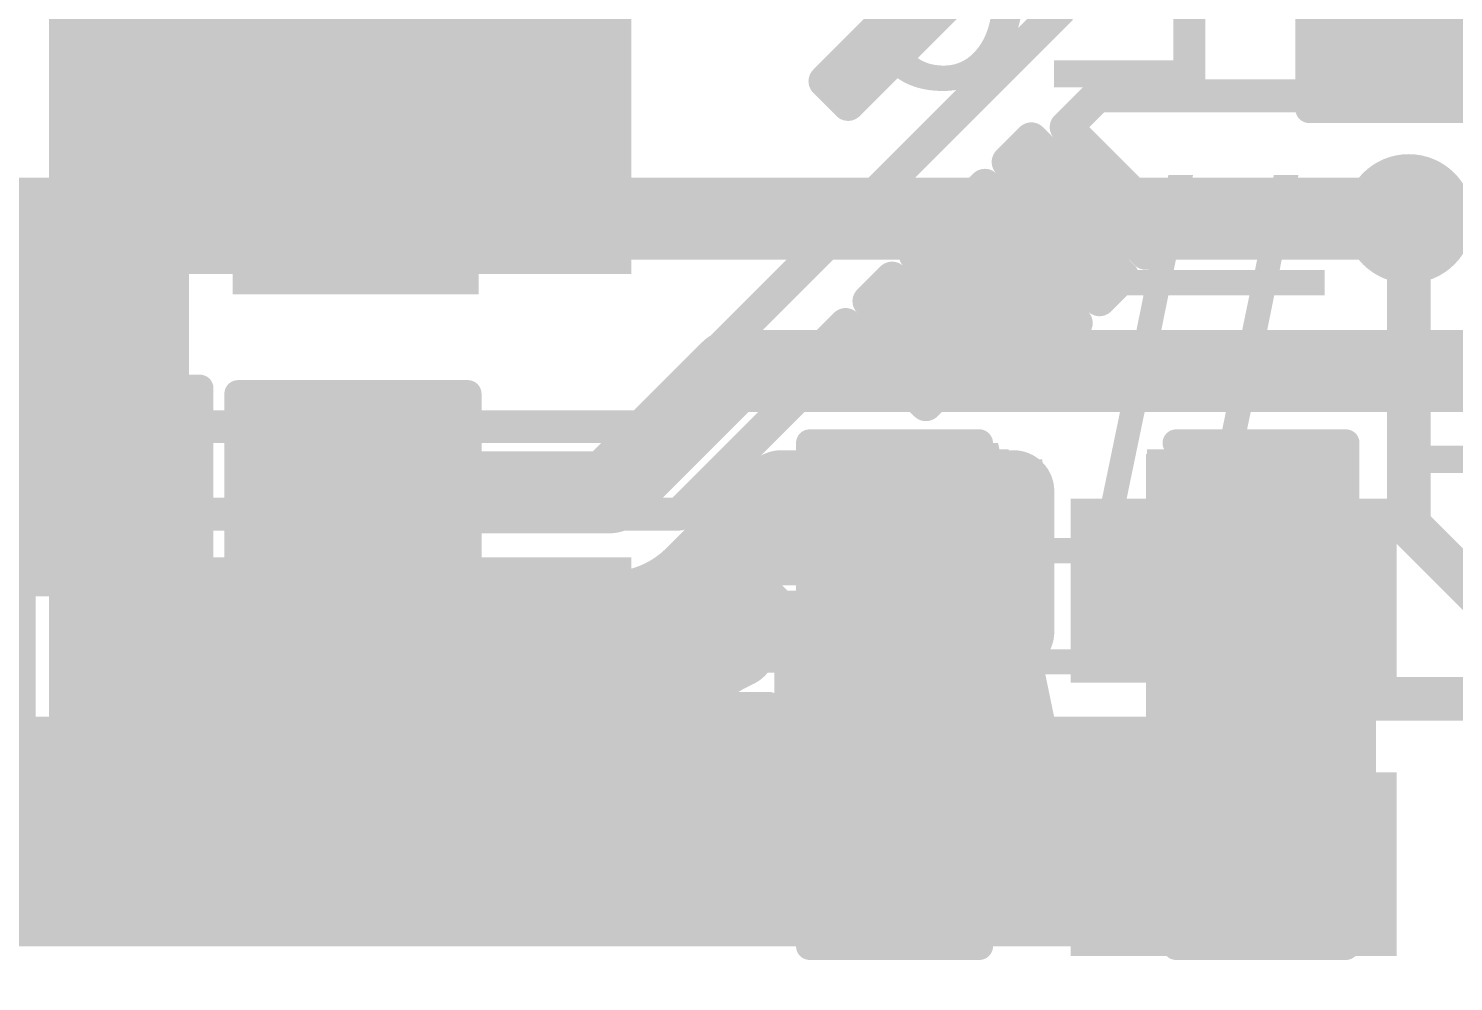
# Model space of a CAD drawing. Header units: millimetres. Extents: x -0.33 to 1.44, y -0.21 to 1.57.
# Drawn here: x 0.2897 to 0.5502, y 0.6266 to 0.8008 of the extents above; entities that cross this region are included whole.
import ezdxf

# ---------------------------------------------------------------- set-up
doc = ezdxf.new("R2010")
doc.units = ezdxf.units.MM
doc.header["$MEASUREMENT"] = 0
for name, color, linetype in [('BottomLayer', 5, 'Continuous'), ('BottomOverlay', 54, 'Continuous'), ('BottomPaste', 16, 'Continuous'), ('BottomSolder', 6, 'Continuous'), ('TopLayer', 1, 'Continuous'), ('TopOverlay', 2, 'Continuous'), ('TopPaste', 8, 'Continuous'), ('TopSolder', 216, 'Continuous'), ('ViaHoleLayer', 16, 'Continuous')]:
    doc.layers.add(name, color=color, linetype=linetype)
doc.styles.add('Arial', font='', dxfattribs={"height": 0.2})
doc.styles.get('Arial').set_extended_font_data('Arial')

# ---------------------------------------------------------------- blocks, each defined once
blk = doc.blocks.new('95278_101A26LF_1')
at = {"layer": 'TopLayer'}
for points in [[(-0.22008, 0.15354), (-0.17992, 0.15354), (-0.17992, 0.05512), (-0.22008, 0.05512)], [(-0.12008, 0.15354), (-0.07992, 0.15354), (-0.07992, 0.05512), (-0.12008, 0.05512)]]:
    blk.add_hatch(color=1, dxfattribs=at).paths.add_polyline_path(points)
at = {"layer": 'TopPaste'}
for points in [[(-0.22008, 0.15354), (-0.17992, 0.15354), (-0.17992, 0.05512), (-0.22008, 0.05512)], [(-0.12008, 0.15354), (-0.07992, 0.15354), (-0.07992, 0.05512), (-0.12008, 0.05512)]]:
    blk.add_hatch(color=8, dxfattribs=at).paths.add_polyline_path(points)
at = {"layer": 'TopSolder'}
for points in [[(-0.22408, 0.15754), (-0.17592, 0.15754), (-0.17592, 0.05112), (-0.22408, 0.05112)], [(-0.12408, 0.15754), (-0.07592, 0.15754), (-0.07592, 0.05112), (-0.12408, 0.05112)]]:
    blk.add_hatch(color=216, dxfattribs=at).paths.add_polyline_path(points)
blk = doc.blocks.new('I__0805_B_4')
at = {"layer": 'BottomLayer'}
for points in [[(-0.06299, 0.02598), (-0.01575, 0.02598), (-0.01575, -0.02598), (-0.06299, -0.02598)], [(0.01575, 0.02598), (0.06299, 0.02598), (0.06299, -0.02598), (0.01575, -0.02598)]]:
    blk.add_hatch(color=5, dxfattribs=at).paths.add_polyline_path(points)
at = {"layer": 'BottomPaste'}
for points in [[(-0.06299, 0.02598), (-0.01575, 0.02598), (-0.01575, -0.02598), (-0.06299, -0.02598)], [(0.01575, 0.02598), (0.06299, 0.02598), (0.06299, -0.02598), (0.01575, -0.02598)]]:
    blk.add_hatch(color=16, dxfattribs=at).paths.add_polyline_path(points)
at = {"layer": 'BottomSolder'}
for points in [[(-0.06699, 0.02998), (-0.01175, 0.02998), (-0.01175, -0.02998), (-0.06699, -0.02998)], [(0.01175, 0.02998), (0.06699, 0.02998), (0.06699, -0.02998), (0.01175, -0.02998)]]:
    blk.add_hatch(color=6, dxfattribs=at).paths.add_polyline_path(points)
at = {"layer": 'BottomOverlay', "const_width": 0.005}
for points in [[(-0.06784, 0.031), (0.068, 0.031)], [(-0.06784, -0.031), (-0.06784, 0.031)], [(0.068, -0.031), (0.068, 0.031)], [(-0.06784, -0.031), (0.068, -0.031)]]:
    blk.add_lwpolyline(points, dxfattribs=at)
at = {"layer": 'BottomOverlay', "const_width": 0.0025}
for points in [[(-0.06909, 0.031, 1), (-0.06659, 0.031, 1)], [(-0.06909, 0.031, 1), (-0.06659, 0.031, 1)], [(0.06675, 0.031, 1), (0.06925, 0.031, 1)], [(0.06675, 0.031, 1), (0.06925, 0.031, 1)], [(-0.06909, -0.031, 1), (-0.06659, -0.031, 1)], [(-0.06909, -0.031, 1), (-0.06659, -0.031, 1)], [(0.06675, -0.031, 1), (0.06925, -0.031, 1)], [(0.06675, -0.031, 1), (0.06925, -0.031, 1)]]:
    blk.add_lwpolyline(points, format="xyb", close=True, dxfattribs=at)
blk = doc.blocks.new('TLE5012BE5000FUMA1_B_16')
at = {"layer": 'BottomLayer'}
for points in [[(0.08622, -0.0122), (0.1378, -0.0122), (0.1378, -0.0378), (0.08622, -0.0378)], [(0.08622, -0.0622), (0.1378, -0.0622), (0.1378, -0.0878), (0.08622, -0.0878)]]:
    blk.add_hatch(color=5, dxfattribs=at).paths.add_polyline_path(points)
at = {"layer": 'BottomPaste'}
for points in [[(0.08622, -0.0122), (0.1378, -0.0122), (0.1378, -0.0378), (0.08622, -0.0378)], [(0.08622, -0.0622), (0.1378, -0.0622), (0.1378, -0.0878), (0.08622, -0.0878)]]:
    blk.add_hatch(color=16, dxfattribs=at).paths.add_polyline_path(points)
at = {"layer": 'BottomSolder'}
for points in [[(0.08222, -0.0082), (0.1418, -0.0082), (0.1418, -0.0418), (0.08222, -0.0418)], [(0.08222, -0.0582), (0.1418, -0.0582), (0.1418, -0.0918), (0.08222, -0.0918)]]:
    blk.add_hatch(color=6, dxfattribs=at).paths.add_polyline_path(points)
at = {"layer": 'BottomOverlay', "const_width": 0.005}
blk.add_lwpolyline([(0.076, -0.099), (-0.077, -0.099)], dxfattribs=at)
at = {"layer": 'BottomOverlay', "const_width": 0.0025}
blk.add_lwpolyline([(0.07475, -0.099, 1), (0.07725, -0.099, 1)], format="xyb", close=True, dxfattribs=at)
blk = doc.blocks.new('R__0603_B_32')
at = {"layer": 'BottomLayer'}
for points in [[(-0.045, -0.0175), (-0.045, 0.0175), (-0.015, 0.0175), (-0.015, -0.0175)], [(0.015, -0.0175), (0.015, 0.0175), (0.045, 0.0175), (0.045, -0.0175)]]:
    blk.add_hatch(color=5, dxfattribs=at).paths.add_polyline_path(points)
at = {"layer": 'BottomPaste'}
for points in [[(-0.045, -0.0175), (-0.045, 0.0175), (-0.015, 0.0175), (-0.015, -0.0175)], [(0.015, -0.0175), (0.015, 0.0175), (0.045, 0.0175), (0.045, -0.0175)]]:
    blk.add_hatch(color=16, dxfattribs=at).paths.add_polyline_path(points)
at = {"layer": 'BottomSolder'}
for points in [[(-0.049, -0.0215), (-0.049, 0.0215), (-0.011, 0.0215), (-0.011, -0.0215)], [(0.011, -0.0215), (0.011, 0.0215), (0.049, 0.0215), (0.049, -0.0215)]]:
    blk.add_hatch(color=6, dxfattribs=at).paths.add_polyline_path(points)
at = {"layer": 'BottomOverlay', "const_width": 0.005}
for points in [[(-0.048, 0.021), (0.048, 0.021)], [(-0.048, 0.021), (-0.048, -0.021)], [(0.048, 0.021), (0.048, -0.021)], [(-0.048, -0.021), (0.048, -0.021)]]:
    blk.add_lwpolyline(points, dxfattribs=at)
at = {"layer": 'BottomOverlay', "const_width": 0.0025}
for points in [[(-0.04925, 0.021, 1), (-0.04675, 0.021, 1)], [(-0.04925, 0.021, 1), (-0.04675, 0.021, 1)], [(0.04675, 0.021, 1), (0.04925, 0.021, 1)], [(0.04675, 0.021, 1), (0.04925, 0.021, 1)], [(-0.04925, -0.021, 1), (-0.04675, -0.021, 1)], [(-0.04925, -0.021, 1), (-0.04675, -0.021, 1)], [(0.04675, -0.021, 1), (0.04925, -0.021, 1)], [(0.04675, -0.021, 1), (0.04925, -0.021, 1)]]:
    blk.add_lwpolyline(points, format="xyb", close=True, dxfattribs=at)
blk = doc.blocks.new('C__0603_B_52')
at = {"layer": 'BottomLayer'}
for points in [[(-0.045, -0.0175), (-0.045, 0.0175), (-0.015, 0.0175), (-0.015, -0.0175)], [(0.015, -0.0175), (0.015, 0.0175), (0.045, 0.0175), (0.045, -0.0175)]]:
    blk.add_hatch(color=5, dxfattribs=at).paths.add_polyline_path(points)
at = {"layer": 'BottomPaste'}
for points in [[(-0.045, -0.0175), (-0.045, 0.0175), (-0.015, 0.0175), (-0.015, -0.0175)], [(0.015, -0.0175), (0.015, 0.0175), (0.045, 0.0175), (0.045, -0.0175)]]:
    blk.add_hatch(color=16, dxfattribs=at).paths.add_polyline_path(points)
at = {"layer": 'BottomSolder'}
for points in [[(-0.049, -0.0215), (-0.049, 0.0215), (-0.011, 0.0215), (-0.011, -0.0215)], [(0.011, -0.0215), (0.011, 0.0215), (0.049, 0.0215), (0.049, -0.0215)]]:
    blk.add_hatch(color=6, dxfattribs=at).paths.add_polyline_path(points)
at = {"layer": 'BottomOverlay', "const_width": 0.005}
for points in [[(-0.049, 0.021), (-0.049, -0.021)], [(-0.049, 0.021), (-0.018, 0.021)], [(0.018, 0.021), (0.049, 0.021)], [(0.049, 0.021), (0.049, -0.021)], [(-0.049, -0.021), (-0.018, -0.021)], [(0.018, -0.021), (0.049, -0.021)]]:
    blk.add_lwpolyline(points, dxfattribs=at)
at = {"layer": 'BottomOverlay', "const_width": 0.0025}
for points in [[(-0.05025, 0.021, 1), (-0.04775, 0.021, 1)], [(-0.05025, 0.021, 1), (-0.04775, 0.021, 1)], [(-0.01925, 0.021, 1), (-0.01675, 0.021, 1)], [(0.01675, 0.021, 1), (0.01925, 0.021, 1)], [(0.04775, 0.021, 1), (0.05025, 0.021, 1)], [(0.04775, 0.021, 1), (0.05025, 0.021, 1)], [(-0.05025, -0.021, 1), (-0.04775, -0.021, 1)], [(-0.05025, -0.021, 1), (-0.04775, -0.021, 1)], [(-0.01925, -0.021, 1), (-0.01675, -0.021, 1)], [(0.01675, -0.021, 1), (0.01925, -0.021, 1)], [(0.04775, -0.021, 1), (0.05025, -0.021, 1)], [(0.04775, -0.021, 1), (0.05025, -0.021, 1)]]:
    blk.add_lwpolyline(points, format="xyb", close=True, dxfattribs=at)
blk = doc.blocks.new('C__0603_65')
at = {"layer": 'TopLayer'}
for points in [[(-0.015, 0.0175), (-0.015, -0.0175), (-0.045, -0.0175), (-0.045, 0.0175)], [(0.045, 0.0175), (0.045, -0.0175), (0.015, -0.0175), (0.015, 0.0175)]]:
    blk.add_hatch(color=1, dxfattribs=at).paths.add_polyline_path(points)
at = {"layer": 'TopPaste'}
for points in [[(-0.015, 0.0175), (-0.015, -0.0175), (-0.045, -0.0175), (-0.045, 0.0175)], [(0.045, 0.0175), (0.045, -0.0175), (0.015, -0.0175), (0.015, 0.0175)]]:
    blk.add_hatch(color=8, dxfattribs=at).paths.add_polyline_path(points)
at = {"layer": 'TopSolder'}
for points in [[(-0.01264, 0.01986), (-0.01264, -0.01986), (-0.04736, -0.01986), (-0.04736, 0.01986)], [(0.04736, 0.01986), (0.04736, -0.01986), (0.01264, -0.01986), (0.01264, 0.01986)]]:
    blk.add_hatch(color=216, dxfattribs=at).paths.add_polyline_path(points)
at = {"layer": 'TopOverlay', "const_width": 0.005}
for points in [[(-0.018, 0.021), (-0.049, 0.021)], [(-0.049, 0.021), (-0.049, -0.021)], [(0.049, 0.021), (0.018, 0.021)], [(0.049, 0.021), (0.049, -0.021)], [(-0.018, -0.021), (-0.049, -0.021)], [(0.049, -0.021), (0.018, -0.021)]]:
    blk.add_lwpolyline(points, dxfattribs=at)
at = {"layer": 'TopOverlay', "const_width": 0.0025}
for points in [[(-0.05025, 0.021, 1), (-0.04775, 0.021, 1)], [(-0.05025, 0.021, 1), (-0.04775, 0.021, 1)], [(-0.01925, 0.021, 1), (-0.01675, 0.021, 1)], [(0.01675, 0.021, 1), (0.01925, 0.021, 1)], [(0.04775, 0.021, 1), (0.05025, 0.021, 1)], [(0.04775, 0.021, 1), (0.05025, 0.021, 1)], [(-0.05025, -0.021, 1), (-0.04775, -0.021, 1)], [(-0.05025, -0.021, 1), (-0.04775, -0.021, 1)], [(-0.01925, -0.021, 1), (-0.01675, -0.021, 1)], [(0.01675, -0.021, 1), (0.01925, -0.021, 1)], [(0.04775, -0.021, 1), (0.05025, -0.021, 1)], [(0.04775, -0.021, 1), (0.05025, -0.021, 1)]]:
    blk.add_lwpolyline(points, format="xyb", close=True, dxfattribs=at)
blk = doc.blocks.new('C__0603_66')
at = {"layer": 'TopLayer'}
for points in [[(-0.015, 0.0175), (-0.015, -0.0175), (-0.045, -0.0175), (-0.045, 0.0175)], [(0.045, 0.0175), (0.045, -0.0175), (0.015, -0.0175), (0.015, 0.0175)]]:
    blk.add_hatch(color=1, dxfattribs=at).paths.add_polyline_path(points)
at = {"layer": 'TopPaste'}
for points in [[(-0.015, 0.0175), (-0.015, -0.0175), (-0.045, -0.0175), (-0.045, 0.0175)], [(0.045, 0.0175), (0.045, -0.0175), (0.015, -0.0175), (0.015, 0.0175)]]:
    blk.add_hatch(color=8, dxfattribs=at).paths.add_polyline_path(points)
at = {"layer": 'TopSolder'}
for points in [[(-0.01264, 0.01986), (-0.01264, -0.01986), (-0.04736, -0.01986), (-0.04736, 0.01986)], [(0.04736, 0.01986), (0.04736, -0.01986), (0.01264, -0.01986), (0.01264, 0.01986)]]:
    blk.add_hatch(color=216, dxfattribs=at).paths.add_polyline_path(points)
at = {"layer": 'TopOverlay', "const_width": 0.005}
for points in [[(-0.018, 0.021), (-0.049, 0.021)], [(-0.049, 0.021), (-0.049, -0.021)], [(0.049, 0.021), (0.018, 0.021)], [(0.049, 0.021), (0.049, -0.021)], [(-0.018, -0.021), (-0.049, -0.021)], [(0.049, -0.021), (0.018, -0.021)]]:
    blk.add_lwpolyline(points, dxfattribs=at)
at = {"layer": 'TopOverlay', "const_width": 0.0025}
for points in [[(-0.05025, 0.021, 1), (-0.04775, 0.021, 1)], [(-0.05025, 0.021, 1), (-0.04775, 0.021, 1)], [(-0.01925, 0.021, 1), (-0.01675, 0.021, 1)], [(0.01675, 0.021, 1), (0.01925, 0.021, 1)], [(0.04775, 0.021, 1), (0.05025, 0.021, 1)], [(0.04775, 0.021, 1), (0.05025, 0.021, 1)], [(-0.05025, -0.021, 1), (-0.04775, -0.021, 1)], [(-0.05025, -0.021, 1), (-0.04775, -0.021, 1)], [(-0.01925, -0.021, 1), (-0.01675, -0.021, 1)], [(0.01675, -0.021, 1), (0.01925, -0.021, 1)], [(0.04775, -0.021, 1), (0.05025, -0.021, 1)], [(0.04775, -0.021, 1), (0.05025, -0.021, 1)]]:
    blk.add_lwpolyline(points, format="xyb", close=True, dxfattribs=at)
blk = doc.blocks.new('C__0603_B_74')
at = {"layer": 'BottomLayer'}
for points in [[(-0.045, -0.0175), (-0.045, 0.0175), (-0.015, 0.0175), (-0.015, -0.0175)], [(0.015, -0.0175), (0.015, 0.0175), (0.045, 0.0175), (0.045, -0.0175)]]:
    blk.add_hatch(color=5, dxfattribs=at).paths.add_polyline_path(points)
at = {"layer": 'BottomPaste'}
for points in [[(-0.045, -0.0175), (-0.045, 0.0175), (-0.015, 0.0175), (-0.015, -0.0175)], [(0.015, -0.0175), (0.015, 0.0175), (0.045, 0.0175), (0.045, -0.0175)]]:
    blk.add_hatch(color=16, dxfattribs=at).paths.add_polyline_path(points)
at = {"layer": 'BottomSolder'}
for points in [[(-0.04736, -0.01986), (-0.04736, 0.01986), (-0.01264, 0.01986), (-0.01264, -0.01986)], [(0.01264, -0.01986), (0.01264, 0.01986), (0.04736, 0.01986), (0.04736, -0.01986)]]:
    blk.add_hatch(color=6, dxfattribs=at).paths.add_polyline_path(points)
at = {"layer": 'BottomOverlay', "const_width": 0.005}
for points in [[(-0.049, 0.021), (-0.018, 0.021)], [(-0.049, 0.021), (-0.049, -0.021)], [(0.018, 0.021), (0.049, 0.021)], [(0.049, 0.021), (0.049, -0.021)], [(-0.049, -0.021), (-0.018, -0.021)], [(0.018, -0.021), (0.049, -0.021)]]:
    blk.add_lwpolyline(points, dxfattribs=at)
at = {"layer": 'BottomOverlay', "const_width": 0.0025}
for points in [[(-0.05025, 0.021, 1), (-0.04775, 0.021, 1)], [(-0.05025, 0.021, 1), (-0.04775, 0.021, 1)], [(-0.01925, 0.021, 1), (-0.01675, 0.021, 1)], [(0.01675, 0.021, 1), (0.01925, 0.021, 1)], [(0.04775, 0.021, 1), (0.05025, 0.021, 1)], [(0.04775, 0.021, 1), (0.05025, 0.021, 1)], [(-0.05025, -0.021, 1), (-0.04775, -0.021, 1)], [(-0.05025, -0.021, 1), (-0.04775, -0.021, 1)], [(-0.01925, -0.021, 1), (-0.01675, -0.021, 1)], [(0.01675, -0.021, 1), (0.01925, -0.021, 1)], [(0.04775, -0.021, 1), (0.05025, -0.021, 1)], [(0.04775, -0.021, 1), (0.05025, -0.021, 1)]]:
    blk.add_lwpolyline(points, format="xyb", close=True, dxfattribs=at)
blk = doc.blocks.new('C__0603_B_80')
at = {"layer": 'BottomLayer'}
for points in [[(-0.045, -0.0175), (-0.045, 0.0175), (-0.015, 0.0175), (-0.015, -0.0175)], [(0.015, -0.0175), (0.015, 0.0175), (0.045, 0.0175), (0.045, -0.0175)]]:
    blk.add_hatch(color=5, dxfattribs=at).paths.add_polyline_path(points)
at = {"layer": 'BottomPaste'}
for points in [[(-0.045, -0.0175), (-0.045, 0.0175), (-0.015, 0.0175), (-0.015, -0.0175)], [(0.015, -0.0175), (0.015, 0.0175), (0.045, 0.0175), (0.045, -0.0175)]]:
    blk.add_hatch(color=16, dxfattribs=at).paths.add_polyline_path(points)
at = {"layer": 'BottomSolder'}
for points in [[(-0.049, -0.0215), (-0.049, 0.0215), (-0.011, 0.0215), (-0.011, -0.0215)], [(0.011, -0.0215), (0.011, 0.0215), (0.049, 0.0215), (0.049, -0.0215)]]:
    blk.add_hatch(color=6, dxfattribs=at).paths.add_polyline_path(points)
at = {"layer": 'BottomOverlay', "const_width": 0.005}
for points in [[(-0.018, 0.021), (-0.049, 0.021)], [(-0.049, -0.021), (-0.049, 0.021)], [(0.049, 0.021), (0.018, 0.021)], [(0.049, -0.021), (0.049, 0.021)], [(-0.018, -0.021), (-0.049, -0.021)], [(0.049, -0.021), (0.018, -0.021)]]:
    blk.add_lwpolyline(points, dxfattribs=at)
at = {"layer": 'BottomOverlay', "const_width": 0.0025}
for points in [[(-0.05025, 0.021, 1), (-0.04775, 0.021, 1)], [(-0.05025, 0.021, 1), (-0.04775, 0.021, 1)], [(-0.01925, 0.021, 1), (-0.01675, 0.021, 1)], [(0.01675, 0.021, 1), (0.01925, 0.021, 1)], [(0.04775, 0.021, 1), (0.05025, 0.021, 1)], [(0.04775, 0.021, 1), (0.05025, 0.021, 1)], [(-0.05025, -0.021, 1), (-0.04775, -0.021, 1)], [(-0.05025, -0.021, 1), (-0.04775, -0.021, 1)], [(-0.01925, -0.021, 1), (-0.01675, -0.021, 1)], [(0.01675, -0.021, 1), (0.01925, -0.021, 1)], [(0.04775, -0.021, 1), (0.05025, -0.021, 1)], [(0.04775, -0.021, 1), (0.05025, -0.021, 1)]]:
    blk.add_lwpolyline(points, format="xyb", close=True, dxfattribs=at)

msp = doc.modelspace()

# ---------------------------------------------------------------- hatches: boundary and pattern name
at = {"layer": 'BottomLayer'}
for points in [[(0.52776, 0.79), (0.598, 0.79), (0.598, 0.845), (0.52776, 0.845)], [(0.238, 0.7005), (0.319, 0.7005), (0.319, 0.7735), (0.238, 0.7735)], [(0.225, 0.633), (0.536, 0.633), (0.536, 0.675), (0.225, 0.675)]]:
    msp.add_hatch(color=5, dxfattribs=at).paths.add_polyline_path(points)
h = msp.add_hatch(color=5, dxfattribs=at)
edge = h.paths.add_edge_path()
edge.add_arc((0.542, 0.766), 0.01181, 0, 360)
h = msp.add_hatch(color=5, dxfattribs=at)
edge = h.paths.add_edge_path()
edge.add_arc((0.431, 0.661), 0.01181, 0, 360)
at = {"layer": 'TopLayer'}
h = msp.add_hatch(color=1, dxfattribs=at)
edge = h.paths.add_edge_path()
edge.add_arc((0.542, 0.766), 0.01181, 0, 360)
for points in [[(0.434, 0.635), (0.475, 0.635), (0.475, 0.722), (0.434, 0.722)], [(0.494, 0.637), (0.531, 0.637), (0.531, 0.723), (0.494, 0.723)]]:
    msp.add_hatch(color=1, dxfattribs=at).paths.add_polyline_path(points)
h = msp.add_hatch(color=1, dxfattribs=at)
edge = h.paths.add_edge_path()
edge.add_arc((0.431, 0.661), 0.01181, 0, 360)
at = {"layer": 'ViaHoleLayer'}
h = msp.add_hatch(color=16, dxfattribs=at)
edge = h.paths.add_edge_path()
edge.add_arc((0.542, 0.766), 0.00591, 0, 360)
h = msp.add_hatch(color=16, dxfattribs=at)
edge = h.paths.add_edge_path()
edge.add_arc((0.431, 0.661), 0.00591, 0, 360)

# ---------------------------------------------------------------- linework, layer by layer
at = {"layer": 'BottomLayer'}
for points, const_width in [([(0.2595, 0.766), (0.542, 0.766)], 0.015), ([(0.396, 0.716), (0.41819, 0.73819)], 0.015), ([(0.41819, 0.73819), (0.56461, 0.73819)], 0.015), ([(0.349, 0.716), (0.396, 0.716)], 0.015), ([(0.4116, 0.70048), (0.4273, 0.71619)], 0.015), ([(0.4273, 0.71619), (0.46971, 0.71619)], 0.015), ([(0.43298, 0.6905), (0.45867, 0.71619)], 0.015), ([(0.43502, 0.71619), (0.4607, 0.6905)], 0.015), ([(0.46971, 0.6905), (0.46971, 0.71619)], 0.015), ([(0.41348, 0.70237), (0.42535, 0.6905)], 0.015), ([(0.381, 0.694), (0.396, 0.694)], 0.015), ([(0.381, 0.6905), (0.381, 0.694)], 0.015), ([(0.38649, 0.694), (0.38999, 0.6905)], 0.015), ([(0.39763, 0.6905), (0.40195, 0.69482)], 0.015), ([(0.381, 0.6905), (0.418, 0.6905)], 0.015), ([(0.418, 0.6905), (0.439, 0.6905)], 0.015), ([(0.418, 0.6905), (0.439, 0.6905)], 0.015), ([(0.439, 0.6905), (0.46971, 0.6905)], 0.015), ([(0.404, 0.658), (0.404, 0.683)], 0.01), ([(0.431, 0.661), (0.431, 0.68281)], 0.01), ([(0.453, 0.658), (0.453, 0.683)], 0.01)]:
    msp.add_lwpolyline(points, dxfattribs=dict(at, const_width=const_width))
for points, const_width in [([(0.53825, 0.766, 1), (0.54575, 0.766, 1)], 0.0075), ([(0.41444, 0.73819, 1), (0.42194, 0.73819, 1)], 0.0075), ([(0.41444, 0.73819, 1), (0.42194, 0.73819, 1)], 0.0075), ([(0.34525, 0.716, 1), (0.35275, 0.716, 1)], 0.0075), ([(0.39225, 0.716, 1), (0.39975, 0.716, 1)], 0.0075), ([(0.39225, 0.716, 1), (0.39975, 0.716, 1)], 0.0075), ([(0.42355, 0.71619, 1), (0.43105, 0.71619, 1)], 0.0075), ([(0.42355, 0.71619, 1), (0.43105, 0.71619, 1)], 0.0075), ([(0.43127, 0.71619, 1), (0.43877, 0.71619, 1)], 0.0075), ([(0.45492, 0.71619, 1), (0.46242, 0.71619, 1)], 0.0075), ([(0.46596, 0.71619, 1), (0.47346, 0.71619, 1)], 0.0075), ([(0.46596, 0.71619, 1), (0.47346, 0.71619, 1)], 0.0075), ([(0.40973, 0.70237, 1), (0.41723, 0.70237, 1)], 0.0075), ([(0.40781, 0.70044, 1), (0.41531, 0.70044, 1)], 0.0075), ([(0.40785, 0.70048, 1), (0.41535, 0.70048, 1)], 0.0075), ([(0.40785, 0.70048, 1), (0.41535, 0.70048, 1)], 0.0075), ([(0.37725, 0.694, 1), (0.38475, 0.694, 1)], 0.0075), ([(0.37725, 0.694, 1), (0.38475, 0.694, 1)], 0.0075), ([(0.38274, 0.694, 1), (0.39024, 0.694, 1)], 0.0075), ([(0.39225, 0.694, 1), (0.39975, 0.694, 1)], 0.0075), ([(0.39225, 0.694, 1), (0.39975, 0.694, 1)], 0.0075), ([(0.39225, 0.694, 1), (0.39975, 0.694, 1)], 0.0075), ([(0.3982, 0.69482, 1), (0.4057, 0.69482, 1)], 0.0075), ([(0.37725, 0.6905, 1), (0.38475, 0.6905, 1)], 0.0075), ([(0.37725, 0.6905, 1), (0.38475, 0.6905, 1)], 0.0075), ([(0.38624, 0.6905, 1), (0.39374, 0.6905, 1)], 0.0075), ([(0.39388, 0.6905, 1), (0.40138, 0.6905, 1)], 0.0075), ([(0.41425, 0.6905, 1), (0.42175, 0.6905, 1)], 0.0075), ([(0.41425, 0.6905, 1), (0.42175, 0.6905, 1)], 0.0075), ([(0.41425, 0.6905, 1), (0.42175, 0.6905, 1)], 0.0075), ([(0.4216, 0.6905, 1), (0.4291, 0.6905, 1)], 0.0075), ([(0.42923, 0.6905, 1), (0.43673, 0.6905, 1)], 0.0075), ([(0.43525, 0.6905, 1), (0.44275, 0.6905, 1)], 0.0075), ([(0.43525, 0.6905, 1), (0.44275, 0.6905, 1)], 0.0075), ([(0.43525, 0.6905, 1), (0.44275, 0.6905, 1)], 0.0075), ([(0.45695, 0.6905, 1), (0.46445, 0.6905, 1)], 0.0075), ([(0.46596, 0.6905, 1), (0.47346, 0.6905, 1)], 0.0075), ([(0.46596, 0.6905, 1), (0.47346, 0.6905, 1)], 0.0075), ([(0.4015, 0.683, 1), (0.4065, 0.683, 1)], 0.005), ([(0.4285, 0.68281, 1), (0.4335, 0.68281, 1)], 0.005), ([(0.4505, 0.683, 1), (0.4555, 0.683, 1)], 0.005), ([(0.4285, 0.661, 1), (0.4335, 0.661, 1)], 0.005), ([(0.4015, 0.658, 1), (0.4065, 0.658, 1)], 0.005), ([(0.4505, 0.658, 1), (0.4555, 0.658, 1)], 0.005)]:
    msp.add_lwpolyline(points, format="xyb", close=True, dxfattribs=dict(at, const_width=const_width))
at = {"layer": 'BottomLayer', "const_width": 0.015}
for points in [[(0.4116, 0.70048, -0.199566), (0.396, 0.694)], [(0.41156, 0.70044, -0.198912), (0.396, 0.694)]]:
    msp.add_lwpolyline(points, format="xyb", dxfattribs=at)
at = {"layer": 'TopLayer'}
for points, const_width in [([(0.43527, 0.79113), (0.48514, 0.84101)], 0.006), ([(0.43951, 0.78689), (0.48939, 0.83677)], 0.006), ([(0.34666, 0.78), (0.34666, 0.81999)], 0.006), ([(0.402, 0.728), (0.47848, 0.80448)], 0.006), ([(0.43527, 0.79113), (0.43951, 0.78689)], 0.006), ([(0.47937, 0.78274), (0.4846, 0.78797)], 0.006), ([(0.4846, 0.78797), (0.48511, 0.78848)], 0.006), ([(0.48511, 0.78848), (0.61452, 0.78848)], 0.006), ([(0.47937, 0.78274), (0.4982, 0.76391)], 0.006), ([(0.46876, 0.77638), (0.473, 0.78062)], 0.006), ([(0.473, 0.78062), (0.49396, 0.75967)], 0.006), ([(0.46876, 0.77638), (0.48971, 0.75543)], 0.006), ([(0.46028, 0.76789), (0.46452, 0.77213)], 0.006), ([(0.46452, 0.77213), (0.48547, 0.75118)], 0.006), ([(0.542, 0.71), (0.542, 0.768)], 0.008), ([(0.46028, 0.76789), (0.48123, 0.74694)], 0.006), ([(0.45179, 0.75941), (0.45603, 0.76365)], 0.006), ([(0.45603, 0.76365), (0.47698, 0.7427)], 0.006), ([(0.49396, 0.75967), (0.4982, 0.76391)], 0.006), ([(0.45179, 0.75941), (0.47274, 0.73846)], 0.006), ([(0.44331, 0.75092), (0.44755, 0.75516)], 0.006), ([(0.44755, 0.75516), (0.4685, 0.73421)], 0.006), ([(0.48547, 0.75118), (0.48971, 0.75543)], 0.006), ([(0.44331, 0.75092), (0.45798, 0.73624)], 0.006), ([(0.43482, 0.74244), (0.43906, 0.74668)], 0.006), ([(0.43906, 0.74668), (0.45374, 0.732)], 0.006), ([(0.47698, 0.7427), (0.48123, 0.74694)], 0.006), ([(0.43482, 0.74244), (0.43694, 0.74031)], 0.006), ([(0.43482, 0.73819), (0.43694, 0.74031)], 0.006), ([(0.40863, 0.712), (0.43482, 0.73819)], 0.006), ([(0.4685, 0.73421), (0.47274, 0.73846)], 0.006), ([(0.45374, 0.732), (0.45798, 0.73624)], 0.006), ([(0.272, 0.706), (0.294, 0.728)], 0.006), ([(0.294, 0.728), (0.402, 0.728)], 0.006), ([(0.288, 0.69937), (0.30063, 0.712)], 0.006), ([(0.30063, 0.712), (0.40863, 0.712)], 0.006), ([(0.542, 0.71), (0.55801, 0.69399)], 0.008), ([(0.4265, 0.704), (0.4515, 0.704)], 0.01), ([(0.419, 0.689), (0.419, 0.69791)], 0.015), ([(0.288, 0.643), (0.288, 0.69937)], 0.006), ([(0.41037, 0.68183), (0.41037, 0.69459)], 0.015), ([(0.34666, 0.64151), (0.34666, 0.68)], 0.006), ([(0.51426, 0.67824), (0.63552, 0.67824)], 0.008), ([(0.288, 0.643), (0.293, 0.638)], 0.006), ([(0.34305, 0.6379), (0.34666, 0.64151)], 0.006), ([(0.293, 0.638), (0.31841, 0.638)], 0.006), ([(0.31841, 0.638), (0.31851, 0.6379)], 0.006), ([(0.31851, 0.6379), (0.34305, 0.6379)], 0.006)]:
    msp.add_lwpolyline(points, dxfattribs=dict(at, const_width=const_width))
for points, const_width in [([(0.43377, 0.79113, 1), (0.43677, 0.79113, 1)], 0.003), ([(0.43377, 0.79113, 1), (0.43677, 0.79113, 1)], 0.003), ([(0.43801, 0.78689, 1), (0.44101, 0.78689, 1)], 0.003), ([(0.43801, 0.78689, 1), (0.44101, 0.78689, 1)], 0.003), ([(0.4831, 0.78797, 1), (0.4861, 0.78797, 1)], 0.003), ([(0.4831, 0.78797, 1), (0.4861, 0.78797, 1)], 0.003), ([(0.48361, 0.78848, 1), (0.48661, 0.78848, 1)], 0.003), ([(0.48361, 0.78848, 1), (0.48661, 0.78848, 1)], 0.003), ([(0.47787, 0.78274, 1), (0.48087, 0.78274, 1)], 0.003), ([(0.47787, 0.78274, 1), (0.48087, 0.78274, 1)], 0.003), ([(0.34516, 0.78, 1), (0.34816, 0.78, 1)], 0.003), ([(0.4715, 0.78062, 1), (0.4745, 0.78062, 1)], 0.003), ([(0.4715, 0.78062, 1), (0.4745, 0.78062, 1)], 0.003), ([(0.46726, 0.77638, 1), (0.47026, 0.77638, 1)], 0.003), ([(0.46726, 0.77638, 1), (0.47026, 0.77638, 1)], 0.003), ([(0.46302, 0.77213, 1), (0.46602, 0.77213, 1)], 0.003), ([(0.46302, 0.77213, 1), (0.46602, 0.77213, 1)], 0.003), ([(0.54, 0.768, 1), (0.544, 0.768, 1)], 0.004), ([(0.45878, 0.76789, 1), (0.46178, 0.76789, 1)], 0.003), ([(0.45878, 0.76789, 1), (0.46178, 0.76789, 1)], 0.003), ([(0.45453, 0.76365, 1), (0.45753, 0.76365, 1)], 0.003), ([(0.45453, 0.76365, 1), (0.45753, 0.76365, 1)], 0.003), ([(0.4967, 0.76391, 1), (0.4997, 0.76391, 1)], 0.003), ([(0.4967, 0.76391, 1), (0.4997, 0.76391, 1)], 0.003), ([(0.45029, 0.75941, 1), (0.45329, 0.75941, 1)], 0.003), ([(0.45029, 0.75941, 1), (0.45329, 0.75941, 1)], 0.003), ([(0.49246, 0.75967, 1), (0.49546, 0.75967, 1)], 0.003), ([(0.49246, 0.75967, 1), (0.49546, 0.75967, 1)], 0.003), ([(0.44605, 0.75516, 1), (0.44905, 0.75516, 1)], 0.003), ([(0.44605, 0.75516, 1), (0.44905, 0.75516, 1)], 0.003), ([(0.48821, 0.75543, 1), (0.49121, 0.75543, 1)], 0.003), ([(0.48821, 0.75543, 1), (0.49121, 0.75543, 1)], 0.003), ([(0.44181, 0.75092, 1), (0.44481, 0.75092, 1)], 0.003), ([(0.44181, 0.75092, 1), (0.44481, 0.75092, 1)], 0.003), ([(0.48397, 0.75118, 1), (0.48697, 0.75118, 1)], 0.003), ([(0.48397, 0.75118, 1), (0.48697, 0.75118, 1)], 0.003), ([(0.43756, 0.74668, 1), (0.44056, 0.74668, 1)], 0.003), ([(0.43756, 0.74668, 1), (0.44056, 0.74668, 1)], 0.003), ([(0.47973, 0.74694, 1), (0.48273, 0.74694, 1)], 0.003), ([(0.47973, 0.74694, 1), (0.48273, 0.74694, 1)], 0.003), ([(0.43332, 0.74244, 1), (0.43632, 0.74244, 1)], 0.003), ([(0.43332, 0.74244, 1), (0.43632, 0.74244, 1)], 0.003), ([(0.47548, 0.7427, 1), (0.47848, 0.7427, 1)], 0.003), ([(0.47548, 0.7427, 1), (0.47848, 0.7427, 1)], 0.003), ([(0.43544, 0.74031, 1), (0.43844, 0.74031, 1)], 0.003), ([(0.43544, 0.74031, 1), (0.43844, 0.74031, 1)], 0.003), ([(0.43332, 0.73819, 1), (0.43632, 0.73819, 1)], 0.003), ([(0.43332, 0.73819, 1), (0.43632, 0.73819, 1)], 0.003), ([(0.47124, 0.73846, 1), (0.47424, 0.73846, 1)], 0.003), ([(0.47124, 0.73846, 1), (0.47424, 0.73846, 1)], 0.003), ([(0.45648, 0.73624, 1), (0.45948, 0.73624, 1)], 0.003), ([(0.45648, 0.73624, 1), (0.45948, 0.73624, 1)], 0.003), ([(0.467, 0.73421, 1), (0.47, 0.73421, 1)], 0.003), ([(0.467, 0.73421, 1), (0.47, 0.73421, 1)], 0.003), ([(0.45224, 0.732, 1), (0.45524, 0.732, 1)], 0.003), ([(0.45224, 0.732, 1), (0.45524, 0.732, 1)], 0.003), ([(0.2925, 0.728, 1), (0.2955, 0.728, 1)], 0.003), ([(0.2925, 0.728, 1), (0.2955, 0.728, 1)], 0.003), ([(0.4005, 0.728, 1), (0.4035, 0.728, 1)], 0.003), ([(0.4005, 0.728, 1), (0.4035, 0.728, 1)], 0.003), ([(0.29913, 0.712, 1), (0.30213, 0.712, 1)], 0.003), ([(0.29913, 0.712, 1), (0.30213, 0.712, 1)], 0.003), ([(0.40713, 0.712, 1), (0.41013, 0.712, 1)], 0.003), ([(0.40713, 0.712, 1), (0.41013, 0.712, 1)], 0.003), ([(0.54, 0.71, 1), (0.544, 0.71, 1)], 0.004), ([(0.54, 0.71, 1), (0.544, 0.71, 1)], 0.004), ([(0.424, 0.704, 1), (0.429, 0.704, 1)], 0.005), ([(0.449, 0.704, 1), (0.454, 0.704, 1)], 0.005), ([(0.41525, 0.69791, 1), (0.42275, 0.69791, 1)], 0.0075), ([(0.41525, 0.69791, 1), (0.42275, 0.69791, 1)], 0.0075), ([(0.41525, 0.69791, 1), (0.42275, 0.69791, 1)], 0.0075), ([(0.2865, 0.69937, 1), (0.2895, 0.69937, 1)], 0.003), ([(0.2865, 0.69937, 1), (0.2895, 0.69937, 1)], 0.003), ([(0.40662, 0.69459, 1), (0.41412, 0.69459, 1)], 0.0075), ([(0.40662, 0.69459, 1), (0.41412, 0.69459, 1)], 0.0075), ([(0.40662, 0.69459, 1), (0.41412, 0.69459, 1)], 0.0075), ([(0.41525, 0.689, 1), (0.42275, 0.689, 1)], 0.0075), ([(0.41525, 0.68774, 1), (0.42275, 0.68774, 1)], 0.0075), ([(0.40662, 0.68183, 1), (0.41412, 0.68183, 1)], 0.0075), ([(0.40662, 0.68183, 1), (0.41412, 0.68183, 1)], 0.0075), ([(0.34516, 0.68, 1), (0.34816, 0.68, 1)], 0.003), ([(0.51226, 0.67824, 1), (0.51626, 0.67824, 1)], 0.004), ([(0.2865, 0.643, 1), (0.2895, 0.643, 1)], 0.003), ([(0.2865, 0.643, 1), (0.2895, 0.643, 1)], 0.003), ([(0.34516, 0.64151, 1), (0.34816, 0.64151, 1)], 0.003), ([(0.34516, 0.64151, 1), (0.34816, 0.64151, 1)], 0.003), ([(0.2915, 0.638, 1), (0.2945, 0.638, 1)], 0.003), ([(0.2915, 0.638, 1), (0.2945, 0.638, 1)], 0.003), ([(0.31691, 0.638, 1), (0.31991, 0.638, 1)], 0.003), ([(0.31691, 0.638, 1), (0.31991, 0.638, 1)], 0.003), ([(0.31701, 0.6379, 1), (0.32001, 0.6379, 1)], 0.003), ([(0.31701, 0.6379, 1), (0.32001, 0.6379, 1)], 0.003), ([(0.34155, 0.6379, 1), (0.34455, 0.6379, 1)], 0.003), ([(0.34155, 0.6379, 1), (0.34455, 0.6379, 1)], 0.003)]:
    msp.add_lwpolyline(points, format="xyb", close=True, dxfattribs=dict(at, const_width=const_width))
at = {"layer": 'TopLayer', "const_width": 0.015}
for points in [[(0.419, 0.69791, -0.134416), (0.41037, 0.69459)], [(0.419, 0.69791, -0.134416), (0.41037, 0.69459)], [(0.41037, 0.68183, -0.089938), (0.419, 0.68774)]]:
    msp.add_lwpolyline(points, format="xyb", dxfattribs=at)

# ---------------------------------------------------------------- block references
for name, p, rotation in [('95278_101A26LF_1', (0.24233, 0.58), 270), ('C__0603_B_80', (0.3, 0.686), 270), ('R__0603_B_32', (0.349, 0.686), 90), ('C__0603_65', (0.4815, 0.704), 180), ('TLE5012BE5000FUMA1_B_16', (0.62201, 0.623), 180), ('C__0603_B_52', (0.404, 0.628), 90), ('C__0603_B_74', (0.453, 0.628), 90), ('C__0603_66', (0.4815, 0.654), 180)]:
    msp.add_blockref(name, p, dxfattribs=dict(rotation=rotation))
msp.add_blockref('I__0805_B_4', (0.59163, 0.817))

# ---------------------------------------------------------------- texts
at = {"layer": 'BottomOverlay', "style": 'Arial', "text_generation_flag": 2}
for s, height, rotation, p in [('R13', 0.045, 270, (0.327, 0.747)), ('#', 0.06, 180, (0.438, 0.725))]:
    msp.add_text(s, height=height, rotation=rotation, dxfattribs=at).set_placement(p)
msp.add_text('L6', height=0.045, dxfattribs=at).set_placement((0.51, 0.79))
at = {"layer": 'TopOverlay', "style": 'Arial'}
msp.add_text('#', height=0.06, rotation=180, dxfattribs=at).set_placement((0.527, 0.774))

doc.saveas('drawing.dxf')
